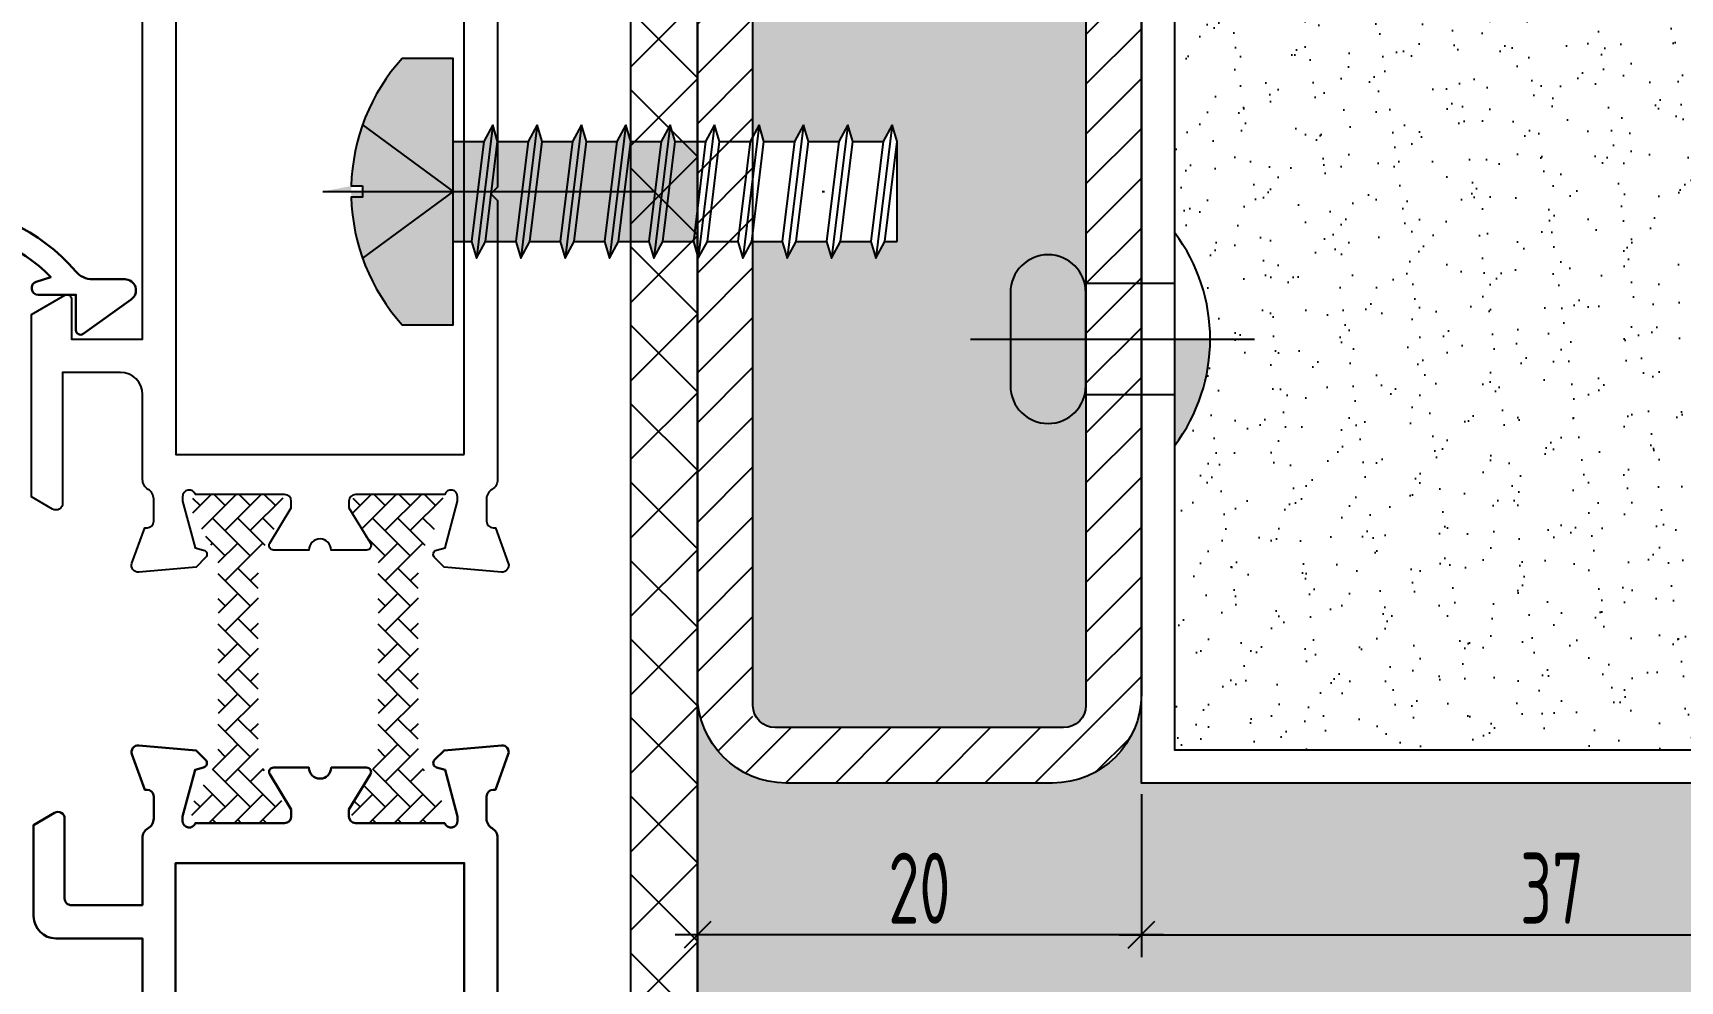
# Model space of a CAD drawing. Header units: millimetres. Extents: x 161920 to 181521, y -136232 to -127655.
# Drawn here: x 163049.8 to 163124, y -132840.7 to -132797.9 of the extents above; entities that cross this region are included whole.
import ezdxf
from ezdxf.enums import TextEntityAlignment as Align

# ---------------------------------------------------------------- set-up
doc = ezdxf.new("R2010")
doc.units = ezdxf.units.MM
doc.header["$LTSCALE"] = 10
doc.header["$PDMODE"] = 3
for name, pattern in [('CENTER', [50.800000000000004, 31.75, -6.35, 6.35, -6.35]), ('DASHDOT', [1, 0.5, -0.25, 0, -0.25]), ('DASHED', [19.049999999999997, 12.7, -6.35])]:
    doc.linetypes.add(name, pattern=pattern)
for name, color, linetype in [('0BZ', 8, 'Continuous'), ('0ZX', 1, 'CENTER'), ('2FC', 2, 'Continuous'), ('2PJ', 4, 'Continuous'), ('2TC', 8, 'Continuous'), ('2ZC', 3, 'Continuous'), ('填充层', 8, 'Continuous'), ('文字', 2, 'Continuous'), ('标注层', 6, 'Continuous'), ('钢材', 46, 'Continuous')]:
    doc.layers.add(name, color=color, linetype=linetype)
doc.styles.add('kld-T', font='ros1.shx', dxfattribs={"width": 0.75, "bigfont": 'hztxt.shx'})
doc.dimstyles.new('kld-t-1', dxfattribs={"dimtxt": 3.2, "dimasz": 1.2, "dimexe": 1, "dimexo": 0.5, "dimgap": 0.5, "dimtad": 1, "dimtoh": 1, "dimdec": 0, "dimzin": 9, "dimdsep": 46, "dimtxsty": 'kld-T', "dimblk": 'OBLIQUE', "dimcen": 2.5, "dimdle": 1, "dimclrd": 256, "dimclre": 256, "dimclrt": 100, "dimadec": 0, "dimazin": 2, "dimtfac": 1, "dimtdec": 0, "dimtix": 1, "dimtmove": 2, "dimatfit": 3, "dimfxl": 0, "dimarcsym": 0})
pattern_1 = [(127.5, (161899.2250903162, -139607.2496466024), (-2.447066186646712, -0.08000156479920194), [0, -1.9304, 0, -2.159, 0, -2.06375]), (97.49999999999996, (161899.2250903162, -139607.2496466024), (-3.584125502841771, 2.247616415690013), [0, -1.0414, 0, -1.7399, 0, -0.66675]), (57.49999999999998, (161899.2250903162, -139608.8117466024), (-0.007185923392728235, 3.95496185120729), [0, -0.6349999999999997, 0, -2.285999999999999, 0, -2.984499999999999]), (47.49999999999996, (161899.2250903162, -139608.8117466024), (-1.114646616286081, 3.817782262361486), [0, -0.3174999999999999, 0, -1.498599999999999, 0, -1.7145])]

# ---------------------------------------------------------------- blocks, each defined once
blk = doc.blocks.new('平开窗-BK1')
at = {"layer": '2TC'}
h = blk.add_hatch(dxfattribs=at)
h.set_pattern_fill('AR-HBONE', color=256, scale=0.2, angle=-90.00000000000001, style=0)
h.set_pattern_definition([(45.00000000000001, (284.4403359887656, 568.1997147928341), (1.131370849898476, 2.966472954665309e-16), [2.4, -0.8]), (315, (285.0060214137193, 568.7654002177878), (1.131370849898476, 2.966472954665309e-16), [2.4, -0.8])])
h.paths.add_polyline_path([(8.411152991466224, 40.97720994561678), (8.978697980754077, 39.99419418111211), (9.422576987650245, 39.22537072090199, -0.1314389319920694), (9.582842980744317, 38.62624379288172), (9.582842980744317, 30.1621436366695, -0.1314392328727509), (9.422576245386153, 29.56301535357488), (8.978697980754077, 28.79419418115867), (8.411152818705887, 27.81117711839033, 0.132076207753342), (8.382842980790883, 27.70587428560248), (8.382842980790883, 27.39419418125181, 0.4142135623733031), (8.782842980697751, 26.99419418111211), (12.18284298083745, 26.99419418111211, 0.4142135623725955), (12.58284298074432, 27.39419418125181), (12.58284298074432, 27.76214122277452), (12.55488199437968, 27.81057115778094, 0.0008275894133876069), (12.55453440826386, 27.81117319565965), (11.98698798078112, 28.79419418115867), (11.54311200184748, 29.563009659003, -0.1314401784763497), (11.38284298079088, 30.16214202408446), (11.38284298079088, 38.62624540546676, -0.1314398789667355), (11.54311126284301, 39.22537642106181), (11.98698798078112, 39.99419418111211), (12.55453427741304, 40.97721394075779, 0.1320735268296321), (12.58284298074432, 41.08251476631267), (12.58284298074432, 41.39419418125181, 0.4142135623730535), (12.18284298083745, 41.79419418115867), (8.782842980697751, 41.79419418115867, 0.4142135623732616), (8.382842980790883, 41.39419418125181), (8.382842980790883, 41.02624427288538), (8.410802971804515, 40.97781619679881, 0.0008333789762423857)])
h = blk.add_hatch(dxfattribs=at)
h.set_pattern_fill('AR-HBONE', color=256, scale=0.2, angle=-90.00000000000001, style=0)
h.set_pattern_definition([(45.00000000000001, (291.6524932764005, 568.1997147928341), (1.131370849898476, 2.966472954665309e-16), [2.4, -0.8]), (315, (292.2181787013542, 568.7654002177878), (1.131370849898476, 2.966472954665309e-16), [2.4, -0.8])])
h.paths.add_polyline_path([(15.62331027910113, 40.97720994561678), (16.19085526838899, 39.99419418111211), (16.63473427505232, 39.22537072090199, -0.1314389319920694), (16.79500026837923, 38.62624379288172), (16.79500026837923, 30.1621436366695, -0.1314392328727509), (16.63473353278823, 29.56301535357488), (16.19085526838899, 28.79419418115867), (15.6233101063408, 27.81117711839033, 0.132076207753342), (15.59500026842579, 27.70587428560248), (15.59500026842579, 27.39419418125181, 0.4142135623733031), (15.99500026833266, 26.99419418111211), (19.39500026823953, 26.99419418111211, 0.4142135623725955), (19.79500026837923, 27.39419418125181), (19.79500026837923, 27.76214122277452), (19.76703928178176, 27.81057115778094, 0.0008275894133876069), (19.76669169566594, 27.81117319565965), (19.19914526841603, 28.79419418115867), (18.75526928948238, 29.563009659003, -0.1314401784763497), (18.59500026842579, 30.16214202408446), (18.59500026842579, 38.62624540546676, -0.1314398789667355), (18.75526855047792, 39.22537642106181), (19.19914526841603, 39.99419418111211), (19.76669156504795, 40.97721394075779, 0.1320735268296321), (19.79500026837923, 41.08251476631267), (19.79500026837923, 41.39419418125181, 0.4142135623730535), (19.39500026823953, 41.79419418115867), (15.99500026833266, 41.79419418115867, 0.4142135623732616), (15.59500026842579, 41.39419418125181), (15.59500026842579, 41.02624427288538), (15.62296025943942, 40.97781619679881, 0.0008333790536643452)])
at = {"layer": '2ZC', "lineweight": 30}
blk.add_lwpolyline([(41.30486931605265, 52.29351594106993), (40.90486931614578, 52.29351594106993, 0.4142135623730948), (40.60486931609921, 51.99351594125619), (40.60486931609921, 51.59351594111649, 0.4142135623731227), (40.90486931614578, 51.29351594106993), (41.60486931609921, 51.29351594106993), (42.07488281908445, 50.89441594126401), (43.36686931597069, 50.89441594126401), (43.82886931602843, 51.59441594121745, 0.5747035855752572), (43.65486931614578, 51.89441594126401), (42.60486931609921, 51.89441594126401), (42.60486931609921, 53.49441594112432), (47.60486931609921, 53.49441594112432), (47.60486931609921, 51.89441594126401), (46.55486931605265, 51.89441594126401, 0.5773502692381147), (46.38166423537768, 51.59441594121745), (46.84386931592599, 50.89441594126401), (48.50486931600608, 50.89441594126401, 0.414213562373095), (49.00486931600608, 51.39441594126401), (49.00486931600608, 54.49441594112432, 0.414213562373095), (48.50486931600608, 54.99441594112432), (21.90485769230872, 54.99441594112432), (-3.068381920456886e-05, 54.99441594112432), (-3.068381920456886e-05, 50.74441594112432, 0.9999999999999999), (1.499969316180795, 50.74441594112432), (1.499969316180795, 53.49441053689225), (5.999969316180795, 53.49441053689225), (5.999969316180795, 42.46027368766954, 0.2679491924311503), (6.249969316180795, 42.02726098586572, -0.267949192431141), (6.499969316180795, 41.5942482840619), (6.499969316180795, 40.5942482840619, -0.414213562373081), (6.199969316134229, 40.29424828401534), (6.099969316041097, 40.29424828401534), (5.51856546336785, 38.69685432704864, 0.5486187866266737), (5.826619972474873, 38.29538987454725), (8.409967216895893, 38.52140347234672), (8.841390672372654, 38.95282692782348, 0.5773502691896827), (8.751733125187457, 39.28743344912073), (8.363402698654681, 39.39148627332179), (7.799969315994531, 41.49424828396877), (7.799969315994531, 41.69424828392221, -0.8430389971008876), (8.382812028517947, 41.79424828401534), (12.39996931608766, 41.79424828401534, -0.4142135623730953), (12.69996931613423, 41.49424828396877), (12.69996931613423, 41.18872873851797), (11.72925915662199, 39.59845021035289, 0.5855240683198423), (11.89996931608766, 39.29424828401534), (13.49749999982305, 39.29424828401534, -0.9999999999999715), (14.49749999982305, 39.29424828401534), (16.09503068379126, 39.29424828401534, 0.5855240683198423), (16.26574084325694, 39.59845021035289), (15.2950306837447, 41.18872873851797), (15.2950306837447, 41.49424828396877, -0.4142135623730951), (15.59503068379126, 41.79424828401534), (19.61218797136098, 41.79424828401534, -0.8430389971008876), (20.19503068365157, 41.69424828392221), (20.19503068365157, 41.49424828396877), (19.63159730122425, 39.39148627332179), (19.24326687469147, 39.28743344912073, 0.5773502691896827), (19.15360932750627, 38.95282692782348), (19.58503278298303, 38.52140347234672), (22.16838002740405, 38.29538987454725, 0.5486187866266737), (22.47643453651108, 38.69685432704864), (21.89503068383783, 40.29424828401534), (21.7950306837447, 40.29424828401534, -0.4142135623730813), (21.49503068369813, 40.5942482840619), (21.49503068369813, 41.5941937576863, -0.2710354136241196), (21.7500306838192, 42.03005497407867, 0.271035413624148), (22.00503068370745, 42.46591619047103), (22.00503068370745, 45.49242749455152), (25.20485769212246, 45.49242749455152, -0.4142135623732337), (25.50485769216903, 45.19242749473779), (25.50485769216903, 41.59018862660741, 0.5795574611325127), (25.95657308911905, 41.33137897023698), (26.90485769230872, 41.88726771477377), (26.90485769230872, 45.99242749455152, 0.4142135623730617), (25.90485769230872, 46.99242749455152), (22.00498517137021, 46.99242749455152), (22.00485769216903, 53.49441594112432), (25.80485769221559, 53.49441594112432), (25.80485769221559, 51.79351594106993, 0.414213562373095), (26.30485769221559, 51.29351594106993), (28.00485769216903, 51.29351594106993), (28.00485769216903, 52.29351594106993), (26.80485769221559, 52.29351594106993), (26.80485769221559, 53.49441594112432), (41.30486931605265, 53.49441594112432, -0.4142135623731228), (41.60486931609921, 53.19441594107775), (41.60486931609921, 52.59351594111649, -0.414213562373095)], format="xyb", close=True, dxfattribs=at)
blk.add_lwpolyline([(7.499969316180795, 53.49441594112432), (7.499969316180795, 43.5942482840619), (20.50485769216903, 43.5942482840619), (20.50485769216903, 53.49141594109824)], close=True, dxfattribs=at)
at = {"layer": '2ZC'}
blk.add_lwpolyline([(16.26571015943773, 29.18999183125561), (15.29499999992549, 27.59971330309054), (15.29499999992549, 27.29419375763973, 0.4142135623162661), (15.59499999997206, 26.99419375759317), (19.61215728754178, 26.99419375759317, 0.8430389969766509), (20.19499999983236, 27.0941937576863), (20.19499999983236, 27.29419375763973), (19.63156661717221, 29.39695576828672), (19.24323619087227, 29.50100859225495, -0.5773502693255007), (19.15357864368707, 29.83561511378502), (19.585002098931, 30.26703856926179), (22.16834934358485, 30.49305216706125, -0.5486187866357808), (22.47640385269187, 30.09158771455986), (21.89500000001863, 28.49419375759317), (21.79499999992549, 28.49419375759317, 0.41421356214578), (21.49499999987893, 28.1941937575466), (21.49499999987893, 27.1941937575466, 0.2679491923720631), (21.74499999987893, 26.76118105574278, -0.267949192415794), (21.99499999987893, 26.32816835370613), (21.99499999987893, 22.49162135150982, 0.414213562373095), (22.99499999987893, 21.49162135150982), (25.59499999997206, 21.49162135150982), (25.59499999997206, 27.38824838254368, -0.5793512968246759), (26.04655558802187, 27.64715165336384), (26.99499999987893, 27.09195569128497), (26.99499999987893, 18.8844197615399), (25.4944117302075, 18.0148763723555, -0.5762198023632081), (25.19499999983236, 18.18841976154363), (25.19499999983236, 19.99162135150982), (21.99499999987893, 19.99162135150982), (21.99499999987893, 1.494621351768728), (25.19499999983236, 1.494621351535898), (25.19499999983236, 3.795621351513546, -0.5762198027240982), (25.4944117302075, 3.969164740468841), (26.99499999987893, 3.099621351517271), (26.99499999987893, -0.005378648464102298), (0, -0.005378648464102298), (-0.0001326007768511772, 4.244606875057798, -1.00001560041192), (1.499865838559344, 4.244630275468808), (1.499865838559344, 1.494621351535898), (6, 1.494621351535898), (6, 13.14202135143569), (6.302999999839813, 13.44462135148933), (6, 13.7473213513731), (6, 26.32816835370613, -0.2679491924157939), (6.25, 26.76118105574278, 0.2679491923720632), (6.5, 27.1941937575466), (6.5, 28.1941937575466, 0.4142135623162663), (6.199999999953434, 28.49419375759317), (6.099999999860302, 28.49419375759317), (5.518596147187054, 30.09158771455986, -0.5486187865513317), (5.826650656294078, 30.49305216706125), (8.409997900947928, 30.26703856926179), (8.841421356191859, 29.83561511378502, -0.5773502693255007), (8.751763809006661, 29.50100859225495), (8.363433382473886, 29.39695576828672), (7.799999999813735, 27.29419375763973), (7.799999999813735, 27.0941937576863, 0.8430389969489906), (8.382842712337151, 26.99419375759317), (12.39999999990687, 26.99419375759317, 0.414213562373095), (12.69999999995343, 27.29419375763973), (12.69999999995343, 27.59971330309054), (11.7292898404412, 29.18999183125561, -0.5855240679998871), (11.89999999990687, 29.49419375759317), (13.49749999982305, 29.49419375759317, 0.9999999999999999), (14.49749999982305, 29.49419375759317), (16.09499999997206, 29.49419375759317, -0.5855240679998871), (16.26571015967056, 29.18999183102278)], format="xyb", dxfattribs=at)
blk.add_lwpolyline([(7.499888376099989, 25.19418875983683), (7.499888376099989, 1.494621351768728), (20.49477675231174, 1.494621351768728), (20.49477675231174, 25.19118875981076)], close=True, dxfattribs=at)
at = {"layer": '文字', "style": 'kld-T', "width": 0.75}
blk.add_text('PK5501 ', height=0.9600000000000002, dxfattribs=at).set_placement((7.957349557662383, 0.8252744747442193), align=Align.MIDDLE_LEFT)
blk = doc.blocks.new('A$C4D57296D')
at = {"layer": '标注层'}
blk.add_blockref('平开窗-BK1', (0, 0), dxfattribs=at)
blk = doc.blocks.new('A$C764F320E')
at = {"layer": '2FC', "lineweight": 30}
blk.add_lwpolyline([(-24.09999613068067, -4.000222000060603), (-21.99987000832334, -4.000222000060603), (-21.99992700014263, -0.5003589999396354), (-21.49989600013942, -0.5003520001191646), (-21.49990400020033, -0.0003520001191645861), (0, 0), (0, -18.5001690001227, -0.414213562373095), (-0.5, -19.0001690001227), (-2, -19.0001690001227), (-2, -15.000184266828), (-17.59592680865899, -15.00019100587815, 0.2006680091547975), (-22.86492919223383, -17.20019328244962), (-22.20681043993682, -17.41508062579669, -0.853460021317307), (-22.29992999997921, -18.00026200013235), (-23.99996000016108, -18.00024726660922), (-23.99996000016108, -19.60022499994375, -0.6104819596029583), (-24.31630600010976, -19.76294500008225), (-26.49086643755436, -18.20688546216115, -0.7293416224067294), (-26.19994199997745, -17.30023699998856), (-24.75191021151841, -17.30023699998856, 0.2195849521490703), (-23.99106308608316, -16.94916816102341, -0.2197185801068457), (-17.59566398663446, -14.00019100564532), (-1, -14.00018383469433), (-1, -1.00001637195237), (-19.99991894257255, -1.000327442772686, 0.4142135373502237), (-20.99990257062018, -2.000343729043379), (-20.99987001041882, -4.000078116776422, -0.4142557054092502), (-21.99986999994144, -5.000222000060603), (-26.69992700009607, -5.000222000060603), (-26.69992700009607, -4.441684002056718), (-24.5267816092819, -3.428329663816839, -0.5486187866266656), (-24.09999613068067, -3.700222000014037)], format="xyb", close=True, dxfattribs=at)
at = {"layer": '文字', "style": 'kld-T', "width": 0.75}
blk.add_text('PK5551 ', height=0.9600000000000002, dxfattribs=at).set_placement((-12.42605460784398, -0.4735691532259807), align=Align.MIDDLE_LEFT)
blk = doc.blocks.new('js6X20')
at = {"layer": '0ZX', "linetype": 'DASHDOT', "ltscale": 3}
blk.add_line((-5.879087347272616, 0), (21.62108438468113, 4.547473508864641e-13), dxfattribs=at)
at = {"layer": '2PJ'}
for p, q in [((1.777919699686208, -2.999999999993634), (1.041541931056599, 3.000000000006821)), ((3.777919699686208, -2.999999999995453), (3.041541931056599, 3.000000000005002)), ((5.777919699686208, -2.999999999997272), (5.041541931056599, 3.000000000003183)), ((7.777919699686208, -2.999999999999091), (7.041541931056599, 3.000000000001364)), ((9.77791969968257, -2.999999999993634), (9.041541931052961, 3.000000000006821)), ((11.77791969968257, -2.999999999995453), (11.04154193105296, 3.000000000005002)), ((13.77791969968257, -2.999999999997272), (13.04154193105296, 3.000000000003183)), ((15.77791969968257, -2.999999999999091), (15.04154193105296, 3.000000000001364)), ((17.77791969968257, -3), (17.04154193105478, 3.000000000000455)), ((19.77791969968257, -3), (19.04154193105478, 3.000000000000455)), ((9.094947017729282e-13, 2.249999999932243), (0.8194616308619516, 2.249999999945885)), ((1.447716673549621, 2.249999999920874), (2.819461630861952, 2.249999999944066)), ((3.447716673549621, 2.249999999919055), (4.819461630861952, 2.249999999942247)), ((5.447716673549621, 2.249999999917236), (6.819461630861952, 2.249999999940428)), ((7.447716673549621, 2.249999999915417), (8.819461630861952, 2.249999999938609)), ((9.447716673545983, 2.249999999920874), (10.81946163085831, 2.249999999944066)), ((11.44771667354598, 2.249999999919055), (12.81946163085831, 2.249999999942247)), ((13.44771667354598, 2.249999999917236), (14.81946163085831, 2.249999999940428)), ((15.44771667354598, 2.249999999915417), (16.81946163085831, 2.249999999938609)), ((17.4477166735478, 2.249999999914507), (18.81946163085831, 2.2499999999377)), ((19.44771667354598, 2.249999999937245), (20.00000000000273, 2.2499999999377)), ((20.00000000000273, 2.2499999999377), (20.00000000000273, -2.249999999943157)), ((4.547473508864641e-12, -2.249999999934971), (1.371744957316878, -2.249999999911779)), ((2.000000000004547, -2.24999999993679), (3.371744957316878, -2.249999999913598)), ((4.000000000004547, -2.249999999938609), (5.371744957316878, -2.249999999915417)), ((6.000000000004547, -2.249999999940428), (7.371744957316878, -2.249999999917236)), ((8.000000000004547, -2.249999999942247), (9.371744957316878, -2.249999999919055)), ((10.00000000000273, -2.24999999993679), (11.37174495731324, -2.249999999913598)), ((12.00000000000273, -2.249999999938609), (13.37174495731324, -2.249999999915417)), ((14.00000000000273, -2.249999999940428), (15.37174495731324, -2.249999999917236)), ((16.00000000000273, -2.249999999942247), (17.37174495731324, -2.249999999919055)), ((18.00000000000273, -2.249999999943157), (19.37174495731506, -2.249999999919964))]:
    blk.add_line(p, q, dxfattribs=at)
blk.add_lwpolyline([(-4.084119435729917, -0.25), (-4.084119435729917, 0.2499999999995453), (-4.596517852062789, 0.2499999999995453, -0.1779065114330458), (-2.299999999998363, 6.000000000000909), (9.094947017729282e-13, 6.000000000000909), (9.094947017729282e-13, -5.999999999999091), (-2.300000000000182, -5.999999999999091, -0.1779065114329741), (-4.596517852062789, -0.2500000000004547)], format="xyb", close=True, dxfattribs=at)
at = {"layer": '2PJ', "linetype": 'DASHED'}
blk.add_lwpolyline([(-4.084119435729917, -2.999174028218476), (9.094947017729282e-13, 9.094947017729282e-13), (-4.084119435729917, 2.999174028220295)], dxfattribs=at)
at = {"layer": '2PJ'}
for points in [[(1.777919699686208, -2.999999999993634), (1.371744957316878, -2.249999999913598), (0.8194616308619516, 2.249999999944066), (1.041541931056599, 3.000000000006821), (1.447716673549621, 2.249999999943611), (2.000000000004547, -2.24999999993679)], [(3.777919699686208, -2.999999999995453), (3.371744957316878, -2.249999999915417), (2.819461630861952, 2.249999999942247), (3.041541931056599, 3.000000000005002), (3.447716673549621, 2.249999999941792), (4.000000000004547, -2.249999999938609)], [(5.777919699686208, -2.999999999997272), (5.371744957316878, -2.249999999917236), (4.819461630861952, 2.249999999940428), (5.041541931056599, 3.000000000003183), (5.447716673549621, 2.249999999939973), (6.000000000004547, -2.249999999940428)], [(7.777919699686208, -2.999999999999091), (7.371744957316878, -2.249999999919055), (6.819461630861952, 2.249999999938609), (7.041541931056599, 3.000000000001364), (7.447716673549621, 2.249999999938154), (8.000000000004547, -2.249999999942247)], [(9.77791969968257, -2.999999999993634), (9.37174495731324, -2.249999999913598), (8.819461630858314, 2.249999999944066), (9.041541931052961, 3.000000000006821), (9.447716673545983, 2.249999999943611), (10.00000000000273, -2.24999999993679)], [(11.77791969968257, -2.999999999995453), (11.37174495731324, -2.249999999915417), (10.81946163085831, 2.249999999942247), (11.04154193105296, 3.000000000005002), (11.44771667354598, 2.249999999941792), (12.00000000000273, -2.249999999938609)], [(13.77791969968257, -2.999999999997272), (13.37174495731324, -2.249999999917236), (12.81946163085831, 2.249999999940428), (13.04154193105296, 3.000000000003183), (13.44771667354598, 2.249999999939973), (14.00000000000273, -2.249999999940428)], [(15.77791969968257, -2.999999999999091), (15.37174495731324, -2.249999999919055), (14.81946163085831, 2.249999999938609), (15.04154193105296, 3.000000000001364), (15.44771667354598, 2.249999999938154), (16.00000000000273, -2.249999999942247)], [(17.77791969968257, -3), (17.37174495731506, -2.249999999919964), (16.81946163085831, 2.2499999999377), (17.04154193105296, 3.000000000000455), (17.44771667354598, 2.249999999937245), (18.00000000000273, -2.249999999943157)], [(19.77791969968257, -3), (19.37174495731506, -2.249999999919964), (18.81946163085831, 2.2499999999377), (19.04154193105296, 3.000000000000455), (19.44771667354598, 2.249999999937245), (20.00000000000273, -2.249999999943157)]]:
    blk.add_lwpolyline(points, close=True, dxfattribs=at)
blk = doc.blocks.new('A$C29C00FBA')
at = {"layer": '填充层'}
h = blk.add_hatch(dxfattribs=at)
h.set_pattern_fill('ANSI31', color=256, scale=0.5, angle=-90.00000000000004, style=0)
h.set_pattern_definition([(224.9999999999999, (7435.32242390234, 5073.844621586089), (-1.122532015133644, 1.122532015133645), [])])
h.paths.add_polyline_path([(-2.5, -33.60118605569005), (-2.5, 1.39881394430995), (-17.5, 1.39881394430995), (-17.5, -33.60118605569005)], flags=16)
edge = h.paths.add_edge_path()
edge.add_arc((-4, -32.10118605569005), 4, 270, 360)
edge.add_line((0, -32.10118605569005), (0, -0.1011860556900501))
edge.add_arc((-4, -0.1011860556900501), 4, 0, 90)
edge.add_line((-4, 3.89881394430995), (-16, 3.89881394430995))
edge.add_arc((-16, -0.1011860556900501), 4, 90, 180)
edge.add_line((-20, -0.1011860556900501), (-20, -32.10118605569005))
edge.add_arc((-16, -32.10118605569005), 4, 180, 270)
edge.add_line((-16, -36.10118605569005), (-4, -36.10118605569005))
at = {"layer": '钢材'}
for points in [[(-16, 3.89881394430995), (-4, 3.89881394430995, -0.414213562373095), (0, -0.1011860556900501), (0, -32.10118605569005, -0.414213562373095), (-4, -36.10118605569005), (-16, -36.10118605569005, -0.414213562373095), (-20, -32.10118605569005), (-20, -0.1011860556900501, -0.414213562373095)], [(-16.5, 1.39881394430995), (-3.5, 1.39881394430995, -0.414213562373095), (-2.5, 0.3988139443099499), (-2.5, -32.60118605569005, -0.414213562373095), (-3.5, -33.60118605569005), (-16.5, -33.60118605569005, -0.414213562373095), (-17.5, -32.60118605569005), (-17.5, 0.3988139443099499, -0.414213562373095)]]:
    blk.add_lwpolyline(points, format="xyb", close=True, dxfattribs=at)
blk = doc.blocks.new('A$C7BBD0F2D')
at = {"layer": '0ZX', "linetype": 'DASHDOT', "ltscale": 3}
blk.add_line((9.190250649582595, 0), (-3.600000000093132, 0), dxfattribs=at)
at = {"layer": '2PJ'}
for p, q in [((0, -4.799999999988358), (0, 4.799999999988358)), ((4.047728835605085, 2.5), (0, 2.5)), ((0, -2.5), (4.047728835605085, -2.5))]:
    blk.add_line(p, q, dxfattribs=at)
blk.add_lwpolyline([(7.399999999906868, 2.099999999976717, 0.9999999999999999), (4, 2.099999999976717), (4, -2.099999999976717, 0.9999999999999999), (7.399999999906868, -2.099999999976717)], format="xyb", close=True, dxfattribs=at)
blk.add_arc((6.399999999906868, 0), 7.999999999991815, 143.130102356824, 216.869897643176, dxfattribs=at)
blk = doc.blocks.new('_Oblique')
at = {"color": 0, "linetype": 'ByBlock', "lineweight": -2}
blk.add_line((-0.5, -0.5), (0.5, 0.5), dxfattribs=at)
blk = doc.blocks.new('*D219')
at = {"layer": '0BZ', "lineweight": -2}
for p, q in [((163079.7761869234, -132832.232789746), (163079.7761869234, -132839.568467387)), ((163099.7765142581, -132832.232789746), (163099.7765142581, -132839.568467387)), ((163100.7765142581, -132838.568467387), (163078.7761869234, -132838.568467387))]:
    blk.add_line(p, q, dxfattribs=at)
at = {"layer": 'Defpoints', "color": 0}
for p in [(163079.7761869234, -132831.732789746), (163099.7765142581, -132831.732789746), (163079.7761869234, -132838.568467387)]:
    blk.add_point(p, dxfattribs=at)
at = {"layer": '0BZ', "lineweight": -2, "xscale": 1.2, "yscale": 1.2, "zscale": 1.2, "rotation": 180}
blk.add_blockref('_Oblique', (163079.7761869234, -132838.568467387), dxfattribs=at)
at = {"layer": '0BZ', "lineweight": -2, "xscale": 1.2, "yscale": 1.2, "zscale": 1.2}
blk.add_blockref('_Oblique', (163099.7765142581, -132838.568467387), dxfattribs=at)
at = {"layer": '0BZ', "color": 100, "insert": (163089.7763505907, -132836.468467387), "char_height": 3.2, "attachment_point": 5, "style": 'kld-T'}
blk.add_mtext('20', dxfattribs=at)
blk = doc.blocks.new('*D220')
at = {"layer": '0BZ', "lineweight": -2}
for p, q in [((163099.7765142581, -132832.232789746), (163099.7765142581, -132839.568467387)), ((163136.7761869234, -132832.232789746), (163136.7761869234, -132839.568467387)), ((163098.7765142581, -132838.568467387), (163137.7761869234, -132838.568467387))]:
    blk.add_line(p, q, dxfattribs=at)
at = {"layer": 'Defpoints', "color": 0}
for p in [(163099.7765142581, -132831.732789746), (163136.7761869234, -132831.732789746), (163136.7761869234, -132838.568467387)]:
    blk.add_point(p, dxfattribs=at)
at = {"layer": '0BZ', "lineweight": -2, "xscale": 1.2, "yscale": 1.2, "zscale": 1.2, "rotation": 180}
blk.add_blockref('_Oblique', (163099.7765142581, -132838.568467387), dxfattribs=at)
at = {"layer": '0BZ', "lineweight": -2, "xscale": 1.2, "yscale": 1.2, "zscale": 1.2}
blk.add_blockref('_Oblique', (163136.7761869234, -132838.568467387), dxfattribs=at)
at = {"layer": '0BZ', "color": 100, "insert": (163118.2763505907, -132836.468467387), "char_height": 3.2, "attachment_point": 5, "style": 'kld-T'}
blk.add_mtext('37', dxfattribs=at)

msp = doc.modelspace()

# ---------------------------------------------------------------- hatches: boundary and pattern name
at = {"layer": '2TC'}
h = msp.add_hatch(dxfattribs=at)
h.set_pattern_fill('AR-SAND', color=250, scale=0.05, angle=-180, style=0)
h.set_pattern_definition(pattern_1)
edge = h.paths.add_edge_path()
edge.add_line((163101.2765142581, -132816.5327897462), (163101.2765142581, -132830.2327897456))
edge.add_line((163101.2765142581, -132830.2327897456), (163135.2761869234, -132830.2327897456))
edge.add_line((163135.2761869234, -132830.2327897456), (163136.7761869234, -132830.2327897456))
edge.add_line((163136.7761869234, -132830.2327897456), (163136.7761869234, -132793.2327897456))
edge.add_line((163136.7761869234, -132793.2327897456), (163135.2761869234, -132793.2327897456))
edge.add_line((163135.2761869234, -132793.2327897456), (163101.2765142581, -132793.2327897456))
edge.add_line((163101.2765142581, -132793.2327897456), (163101.2765142581, -132806.9327897459))
edge.add_ellipse((163094.8765142582, -132811.732789746), major_axis=(-5.656854249492453, 5.656854249492453), ratio=0.9999999999988631, start_angle=188.1301023530812, end_angle=261.8698976468537, ccw=False)
h.paths.add_polyline_path([(163133.2047583519, -132784.2568524297), (163125.3476154948, -132784.2568524297), (163125.3476154948, -132791.7568524297), (163133.2047583519, -132791.7568524297)], flags=9)
h = msp.add_hatch(dxfattribs=at)
h.set_pattern_fill('AR-SAND', color=250, scale=0.05, angle=-180, style=0)
h.set_pattern_definition(pattern_1)
edge = h.paths.add_edge_path(flags=16)
edge.add_ellipse((163133.3518293475, -132839.3861436951), major_axis=(-0.2828427124768497, -0.2828427124768496), ratio=0.9999999999915034, start_angle=134.9999999997566, end_angle=225.0000000002434)
edge.add_ellipse((163133.1479062397, -132839.3302590335), major_axis=(-0.2828427124764659, -0.2828427124764656), ratio=0.9999999999775899, start_angle=194.3489737957356, end_angle=323.0311612290223)
edge.add_line((163132.7518293474, -132839.3861436949), (163132.7518293474, -132840.2361436951))
edge.add_line((163132.7518293474, -132840.2361436952), (163132.744633923, -132840.2541322561))
edge.add_line((163132.744633923, -132840.2541322561), (163132.7477384628, -132842.986143695))
edge.add_line((163132.7477384629, -132842.9861436949), (163133.7518293474, -132842.9861436949))
edge.add_line((163133.7518293474, -132842.9861436949), (163133.7518293475, -132839.3861436951))
edge = h.paths.add_edge_path(flags=16)
edge.add_ellipse((163095.7765142581, -132827.732789746), major_axis=(-2.828427124746667, 2.828427124746668), ratio=0.9999999999996623, start_angle=134.9999999999903, end_angle=225.0000000000097)
edge.add_line((163099.7765142581, -132827.732789746), (163099.7765142581, -132795.732789746))
edge.add_ellipse((163095.7765142581, -132795.732789746), major_axis=(-2.828427124752988, 2.828427124752989), ratio=0.9999999999951927, start_angle=225.0000000001377, end_angle=314.9999999998623)
edge.add_line((163095.7765142581, -132791.732789746), (163083.7765142581, -132791.732789746))
edge.add_ellipse((163083.7765142581, -132795.732789746), major_axis=(-2.828427124746667, 2.828427124746669), ratio=0.9999999999996623, start_angle=314.9999999999903, end_angle=405.0000000000097)
edge.add_line((163079.7765142581, -132795.732789746), (163079.7765142581, -132802.832574463))
edge.add_line((163079.7765142581, -132802.832574463), (163080.1480619326, -132802.832574463))
edge.add_line((163080.1480619326, -132802.832574463), (163080.5542366749, -132802.0825744629))
edge.add_line((163080.5542366749, -132802.0825744629), (163080.7763169752, -132802.832574463))
edge.add_line((163080.7763169752, -132802.832574463), (163082.1480619326, -132802.832574463))
edge.add_line((163082.1480619326, -132802.832574463), (163082.2765142581, -132802.5953877694))
edge.add_line((163082.2765142581, -132802.5953877694), (163082.2765142581, -132795.232789746))
edge.add_ellipse((163083.2765142581, -132795.232789746), major_axis=(-0.7071067811882471, 0.7071067811882472), ratio=1, start_angle=315, end_angle=405, ccw=False)
edge.add_line((163083.2765142581, -132794.232789746), (163096.2765142581, -132794.232789746))
edge.add_ellipse((163096.2765142581, -132795.232789746), major_axis=(0.707106781188247, 0.7071067811882469), ratio=1, start_angle=315, end_angle=405, ccw=False)
edge.add_line((163097.2765142581, -132795.232789746), (163097.2765142581, -132828.232789746))
edge.add_ellipse((163096.2765142581, -132828.232789746), major_axis=(0.7071067811921239, 0.7071067811921238), ratio=1, start_angle=224.9999999991662, end_angle=315.0000000008338, ccw=False)
edge.add_line((163096.2765142581, -132829.232789746), (163083.2765142581, -132829.232789746))
edge.add_ellipse((163083.2765142581, -132828.232789746), major_axis=(-0.707106781192124, 0.7071067811921241), ratio=1, start_angle=44.99999999916622, end_angle=135.0000000008338, ccw=False)
edge.add_line((163082.2765142581, -132828.232789746), (163082.2765142581, -132807.3325744628))
edge.add_line((163082.2765142581, -132807.3325744628), (163082.2240336488, -132807.3325744628))
edge.add_line((163082.2240336488, -132807.3325744628), (163081.8178589063, -132808.0825744629))
edge.add_line((163081.8178589063, -132808.0825744629), (163081.5957786061, -132807.3325744629))
edge.add_line((163081.5957786061, -132807.3325744629), (163080.2240336488, -132807.3325744628))
edge.add_line((163080.2240336488, -132807.3325744628), (163079.7765142581, -132808.1589171867))
edge.add_line((163079.7765142581, -132808.1589171867), (163079.7765142581, -132827.732789746))
edge.add_ellipse((163083.7765142581, -132827.732789746), major_axis=(-2.828427124753945, -2.828427124753943), ratio=0.9999999999945176, start_angle=314.9999999998429, end_angle=405.000000000157)
edge.add_line((163083.7765142581, -132831.732789746), (163095.7765142581, -132831.732789746))
edge = h.paths.add_edge_path(flags=17)
edge.add_ellipse((163094.8765142582, -132811.732789746), major_axis=(-5.656854249487823, 5.656854249487826), ratio=0.9999999999939534, start_angle=188.130102353058, end_angle=225.0000000001732)
edge.add_line((163102.8765142582, -132811.732789746), (163101.2765142581, -132811.732789746))
edge.add_line((163101.2765142581, -132811.732789746), (163101.2765142581, -132816.5327897461))
edge = h.paths.add_edge_path()
edge.add_ellipse((163073.1524039318, -132805.0825744629), major_axis=(-6.347051955474222, 6.347051955474223), ratio=1, start_angle=404.9999999999071, end_angle=446.94698684265455, ccw=False)
edge.add_line((163064.1763169752, -132805.0825744629), (163064.6921975395, -132805.0825744629))
edge.add_line((163064.6921975395, -132805.0825744629), (163064.6921975395, -132804.8325744629))
edge.add_line((163064.6921975395, -132804.8325744629), (163064.1797991232, -132804.8325744629))
edge.add_line((163064.1797991232, -132804.8325744629), (163062.8972296279, -132805.0825744629))
edge.add_line((163062.897229628, -132805.0825744629), (163064.1763169753, -132805.0825744629))
edge.add_ellipse((163073.1524039318, -132805.0825744629), major_axis=(-6.347051955483492, 6.347051955483493), ratio=1, start_angle=363.0530131574696, end_angle=405, ccw=False)
edge.add_line((163066.4763169752, -132799.0825744629), (163068.7763169752, -132799.0825744629))
edge.add_line((163068.7763169752, -132799.0825744629), (163068.7763169752, -132802.832574463))
edge.add_line((163068.7763169752, -132802.832574463), (163070.1480619326, -132802.832574463))
edge.add_line((163070.1480619326, -132802.832574463), (163070.5542366749, -132802.0825744629))
edge.add_line((163070.5542366749, -132802.0825744629), (163070.7763169753, -132802.832574463))
edge.add_line((163070.7763169753, -132802.832574463), (163072.1480619326, -132802.832574463))
edge.add_line((163072.1480619326, -132802.832574463), (163072.5542366749, -132802.0825744629))
edge.add_line((163072.5542366749, -132802.0825744629), (163072.7763169753, -132802.832574463))
edge.add_line((163072.7763169753, -132802.832574463), (163074.1480619326, -132802.832574463))
edge.add_line((163074.1480619326, -132802.832574463), (163074.5542366749, -132802.0825744629))
edge.add_line((163074.5542366749, -132802.0825744629), (163074.7763169753, -132802.832574463))
edge.add_line((163074.7763169753, -132802.832574463), (163076.1480619326, -132802.832574463))
edge.add_line((163076.1480619326, -132802.832574463), (163076.5542366749, -132802.0825744629))
edge.add_line((163076.5542366749, -132802.0825744629), (163076.7763169753, -132802.832574463))
edge.add_line((163076.7763169753, -132802.832574463), (163078.1480619326, -132802.832574463))
edge.add_line((163078.1480619326, -132802.832574463), (163078.5542366749, -132802.0825744629))
edge.add_line((163078.5542366749, -132802.0825744629), (163078.7763169752, -132802.832574463))
edge.add_line((163078.7763169752, -132802.832574463), (163080.1480619326, -132802.832574463))
edge.add_line((163080.1480619326, -132802.832574463), (163080.5542366749, -132802.0825744629))
edge.add_line((163080.5542366749, -132802.0825744629), (163080.7763169752, -132802.832574463))
edge.add_line((163080.7763169752, -132802.832574463), (163082.1480619326, -132802.832574463))
edge.add_line((163082.1480619326, -132802.832574463), (163082.5542366749, -132802.0825744629))
edge.add_line((163082.5542366749, -132802.0825744629), (163082.7763169752, -132802.832574463))
edge.add_line((163082.7763169752, -132802.832574463), (163084.1480619326, -132802.832574463))
edge.add_line((163084.1480619326, -132802.832574463), (163084.5542366749, -132802.0825744629))
edge.add_line((163084.5542366749, -132802.0825744629), (163084.7763169752, -132802.832574463))
edge.add_line((163084.7763169752, -132802.832574463), (163086.1480619326, -132802.832574463))
edge.add_line((163086.1480619326, -132802.832574463), (163086.5542366749, -132802.0825744629))
edge.add_line((163086.5542366749, -132802.0825744629), (163086.7763169752, -132802.832574463))
edge.add_line((163086.7763169752, -132802.832574463), (163088.1480619326, -132802.832574463))
edge.add_line((163088.1480619326, -132802.832574463), (163088.5542366749, -132802.0825744629))
edge.add_line((163088.5542366749, -132802.0825744629), (163088.7763169752, -132802.832574463))
edge.add_line((163088.7763169752, -132802.832574463), (163088.7763169752, -132807.3325744629))
edge.add_line((163088.7763169752, -132807.3325744629), (163088.2240336488, -132807.3325744629))
edge.add_line((163088.2240336488, -132807.3325744629), (163087.8178589063, -132808.0825744629))
edge.add_line((163087.8178589063, -132808.0825744629), (163087.5957786061, -132807.3325744629))
edge.add_line((163087.5957786061, -132807.3325744629), (163086.2240336488, -132807.3325744628))
edge.add_line((163086.2240336488, -132807.3325744628), (163085.8178589063, -132808.0825744629))
edge.add_line((163085.8178589063, -132808.0825744629), (163085.5957786061, -132807.3325744629))
edge.add_line((163085.5957786061, -132807.3325744629), (163084.2240336488, -132807.3325744628))
edge.add_line((163084.2240336488, -132807.3325744628), (163083.8178589063, -132808.0825744629))
edge.add_line((163083.8178589063, -132808.0825744629), (163083.5957786061, -132807.3325744629))
edge.add_line((163083.5957786061, -132807.3325744629), (163082.2240336488, -132807.3325744628))
edge.add_line((163082.2240336488, -132807.3325744628), (163081.8178589063, -132808.0825744629))
edge.add_line((163081.8178589063, -132808.0825744629), (163081.5957786061, -132807.3325744629))
edge.add_line((163081.5957786061, -132807.3325744629), (163080.2240336488, -132807.3325744628))
edge.add_line((163080.2240336488, -132807.3325744628), (163079.8178589063, -132808.0825744629))
edge.add_line((163079.8178589063, -132808.0825744629), (163079.5957786061, -132807.3325744629))
edge.add_line((163079.5957786061, -132807.3325744629), (163078.2240336488, -132807.3325744628))
edge.add_line((163078.2240336488, -132807.3325744628), (163077.8178589063, -132808.0825744629))
edge.add_line((163077.8178589063, -132808.082574463), (163077.5957786061, -132807.3325744629))
edge.add_line((163077.5957786061, -132807.3325744629), (163076.2240336488, -132807.3325744628))
edge.add_line((163076.2240336488, -132807.3325744628), (163075.8178589063, -132808.0825744629))
edge.add_line((163075.8178589063, -132808.0825744629), (163075.5957786061, -132807.3325744629))
edge.add_line((163075.5957786061, -132807.3325744629), (163074.2240336488, -132807.3325744628))
edge.add_line((163074.2240336488, -132807.3325744628), (163073.8178589063, -132808.0825744629))
edge.add_line((163073.8178589063, -132808.0825744629), (163073.5957786061, -132807.3325744629))
edge.add_line((163073.5957786061, -132807.3325744629), (163072.2240336488, -132807.3325744628))
edge.add_line((163072.2240336488, -132807.3325744628), (163071.8178589063, -132808.0825744629))
edge.add_line((163071.8178589063, -132808.0825744629), (163071.5957786061, -132807.3325744629))
edge.add_line((163071.5957786061, -132807.3325744629), (163070.2240336488, -132807.3325744628))
edge.add_line((163070.2240336488, -132807.3325744628), (163069.8178589063, -132808.0825744629))
edge.add_line((163069.8178589063, -132808.082574463), (163069.5957786061, -132807.3325744629))
edge.add_line((163069.5957786061, -132807.3325744629), (163068.7763169752, -132807.3325744628))
edge.add_line((163068.7763169752, -132807.3325744628), (163068.7763169752, -132811.0825744629))
edge.add_line((163068.7763169752, -132811.0825744629), (163066.4763169753, -132811.0825744629))
h.paths.add_polyline_path([(163537.7689992732, -132948.7327897456), (163537.7689992732, -132933.7327897456), (163185.7833745428, -132933.7327897456), (163136.7761869234, -132933.7327897456), (163136.7761869234, -132851.7327897456), (163135.2761869234, -132851.7327897456), (163135.2761869234, -132831.7327897456), (163101.2765142581, -132831.7327897456), (163099.7765142581, -132831.7327897456), (163099.7765142581, -132791.7327897456), (163098.7761869234, -132791.7327897456), (163098.7370882117, -132791.7327897456), (163079.7761869234, -132791.7327897456), (163079.7761869234, -132846.7327897456), (163079.7761869234, -132851.7325843363), (163089.7761869234, -132851.7325843363), (163121.7761869234, -132851.7325843363), (163121.7761869234, -132948.7327897456)])
at = {"layer": '标注层'}
h = msp.add_hatch(dxfattribs=at)
h.set_pattern_fill('ANSI37', color=256, scale=20, angle=-90.00000000000001, style=0)
h.set_pattern_definition([(225, (2035744.270943454, 285907.9911976829), (1.767766952966369, -1.767766952966369), []), (315, (2035744.270943454, 285907.9911976829), (1.767766952966369, 1.767766952966369), [])])
h.paths.add_polyline_path([(163079.7761869234, -132846.7327897456), (163076.7761869234, -132846.7327897456), (163076.7761869234, -132791.7327897456), (163079.7761869234, -132791.7327897456)])

# ---------------------------------------------------------------- linework, layer by layer
at = {"layer": '0BZ', "color": 6}
msp.add_line((163079.7761869234, -132851.7325843363), (163079.7761869234, -132786.7327897456), dxfattribs=at)
at = {"layer": '2PJ'}
msp.add_lwpolyline([(163079.7761869234, -132846.7327897456), (163076.7761869234, -132846.7327897456), (163076.7761869234, -132791.7327897456), (163079.7761869234, -132791.7327897456)], close=True, dxfattribs=at)
at = {"layer": '钢材'}
msp.add_lwpolyline([(163135.2761869234, -132791.732789746), (163135.2761869234, -132771.732789746), (163136.7761869234, -132771.732789746), (163136.7761869234, -132793.232789746), (163135.2761869234, -132793.232789746), (163101.2765142581, -132793.232789746), (163101.2765142581, -132830.232789746), (163135.2761869234, -132830.232789746), (163136.7761869234, -132830.232789746), (163136.7761869234, -132851.732789746), (163135.2761869234, -132851.732789746), (163135.2761869234, -132831.732789746), (163101.2765142581, -132831.732789746), (163099.7765142581, -132831.732789746), (163099.7765142581, -132791.732789746)], close=True, dxfattribs=at)

# ---------------------------------------------------------------- block references
at = {"extrusion": (0, 0, -1), "xscale": -1, "zscale": -1, "rotation": 180}
msp.add_blockref('A$C29C00FBA', (-163079.7765142581, -132827.8339758017), dxfattribs=at)
at = {"layer": '2PJ', "xscale": -1, "rotation": 180}
msp.add_blockref('js6X20', (163068.7763169752, -132805.0825744629), dxfattribs=at)
at = {"layer": '标注层', "extrusion": (0, 0, -1), "xscale": -1, "zscale": -1, "rotation": 180}
for name, p in [('A$C4D57296D', (-163076.7761833492, -132791.7381683947)), ('A$C7BBD0F2D', (-163101.2765142581, -132811.732789746))]:
    msp.add_blockref(name, p, dxfattribs=at)
at = {"layer": '标注层', "xscale": -1}
msp.add_blockref('A$C764F320E', (163027.7812563491, -132791.7342108542), dxfattribs=at)

# ---------------------------------------------------------------- dimensions: what is measured, and where the dimension line sits
at = {"layer": '0BZ'}
for base, p2, picture, middle in [((163079.7761869234, -132838.568467387), (163079.7761869234, -132831.732789746), '*D219', (163089.7763505907, -132836.468467387)), ((163136.7761869234, -132838.568467387), (163136.7761869234, -132831.732789746), '*D220', (163118.2763505907, -132836.468467387))]:
    dim = msp.add_linear_dim(base=base, p1=(163099.7765142581, -132831.732789746), p2=p2, angle=180, dimstyle='kld-t-1', dxfattribs=at)
    dim.commit()
    dim.dimension.update_dxf_attribs({"geometry": picture, "text_midpoint": middle})

doc.saveas('drawing.dxf')
